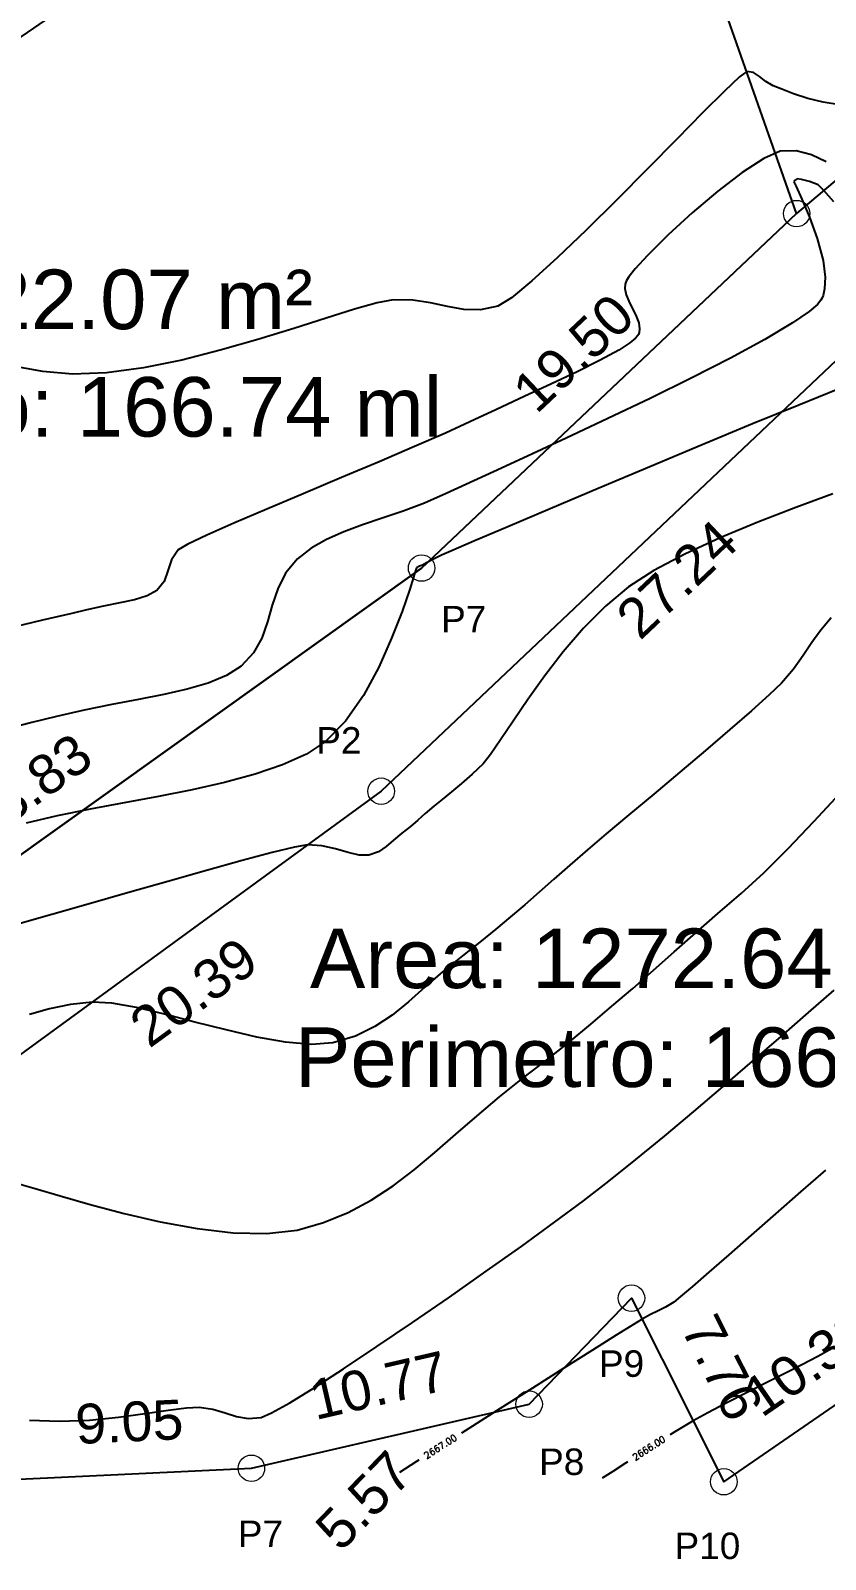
# Model space of a CAD drawing. Header units: millimetres. Extents: x 736950 to 738835, y 8500595 to 8502131.
# Drawn here: x 738268.7 to 738298.8, y 8501841.8 to 8501899.6 of the extents above; entities that cross this region are included whole.
import ezdxf
from ezdxf.enums import TextEntityAlignment as Align

# ---------------------------------------------------------------- set-up
doc = ezdxf.new("R2010")
doc.units = ezdxf.units.MM
for name, color, linetype in [('C-TOPO', 7, 'Continuous'), ('C-TOPO-MINR', 8, 'Continuous'), ('C-TOPO-TEXT', 7, 'Continuous')]:
    doc.layers.add(name, color=color, linetype=linetype)
for name, color, linetype, lineweight in [('CAMINO ACTUAL', 1, 'Continuous', 13), ('COTAS', 40, 'Continuous', 5), ('CUADROS', 9, 'Continuous', 20)]:
    doc.layers.add(name, color=color, linetype=linetype, lineweight=lineweight)
doc.layers.get('C-TOPO-TEXT').off()
doc.styles.add('COTAS', font='arial.ttf')
doc.styles.add('CUADROS', font='arial.ttf')
doc.styles.get("Standard").update_dxf_attribs({"font": 'simplex.shx'})
doc.dimstyles.new('GenDist', dxfattribs={"dimtxt": 1.5, "dimasz": 2, "dimexe": 0.18, "dimexo": 0.0625, "dimgap": 1, "dimtad": 2, "dimzin": 1, "dimdsep": 46, "dimtxsty": 'COTAS', "dimcen": 0.09, "dimse1": 1, "dimse2": 1, "dimsd1": 1, "dimsd2": 1, "dimadec": 0, "dimazin": 0, "dimtfac": 1, "dimtofl": 0, "dimtmove": 0, "dimatfit": 3, "dimfxl": 1, "dimtolj": 1, "dimtzin": 0, "dimarcsym": 0})

# ---------------------------------------------------------------- blocks, each defined once
blk = doc.blocks.new('*D88')
at = {"layer": 'Defpoints', "color": 0, "transparency": 16777216}
for p in [(738301.755, 8501889.572), (738281.978, 8501870.841), (738282.052, 8501870.763)]:
    blk.add_point(p, dxfattribs=at)
at = {"layer": 'COTAS', "color": 0, "transparency": 16777216, "insert": (738293.146, 8501878.856), "char_height": 1.5, "attachment_point": 5, "rotation": 43.44493, "style": 'COTAS'}
blk.add_mtext('\\A1;27.24', dxfattribs=at)
blk = doc.blocks.new('*D89')
at = {"layer": 'Defpoints', "color": 0, "transparency": 16777216}
for p in [(738281.978, 8501870.841), (738265.505, 8501858.824), (738265.622, 8501858.662)]:
    blk.add_point(p, dxfattribs=at)
at = {"layer": 'COTAS', "color": 0, "transparency": 16777216, "insert": (738274.9, 8501863.244), "char_height": 1.5, "attachment_point": 5, "rotation": 36.10964, "style": 'COTAS'}
blk.add_mtext('\\A1;20.39', dxfattribs=at)
blk = doc.blocks.new('*D93')
at = {"layer": 'Defpoints', "color": 0, "transparency": 16777216}
for p in [(738277.067, 8501845.456), (738268.035, 8501844.835), (738277.076, 8501845.258)]:
    blk.add_point(p, dxfattribs=at)
at = {"layer": 'COTAS', "color": 0, "transparency": 16777216, "insert": (738272.464, 8501847.008), "char_height": 1.5, "attachment_point": 5, "rotation": 2.68222, "style": 'COTAS'}
blk.add_mtext('\\A1;9.05', dxfattribs=at)
blk = doc.blocks.new('*D94')
at = {"layer": 'Defpoints', "color": 0, "transparency": 16777216}
for p in [(738287.521, 8501847.874), (738287.566, 8501847.68), (738277.076, 8501845.258)]:
    blk.add_point(p, dxfattribs=at)
at = {"layer": 'COTAS', "color": 0, "transparency": 16777216, "insert": (738281.879, 8501848.384), "char_height": 1.5, "attachment_point": 5, "rotation": 13.00233, "style": 'COTAS'}
blk.add_mtext('\\A1;10.77', dxfattribs=at)
blk = doc.blocks.new('*D95')
at = {"layer": 'Defpoints', "color": 0, "transparency": 16777216}
for p in [(738291.294, 8501851.818), (738291.432, 8501851.685), (738287.566, 8501847.68)]:
    blk.add_point(p, dxfattribs=at)
at = {"layer": 'COTAS', "color": 0, "transparency": 16777216, "insert": (738281.333, 8501844.04), "char_height": 1.5, "attachment_point": 5, "rotation": 46.00241, "style": 'COTAS'}
blk.add_mtext('\\A1;5.57', dxfattribs=at)
blk = doc.blocks.new('*D96')
at = {"layer": 'Defpoints', "color": 0, "transparency": 16777216}
for p in [(738291.432, 8501851.685), (738294.921, 8501844.75), (738295.024, 8501844.802)]:
    blk.add_point(p, dxfattribs=at)
at = {"layer": 'COTAS', "color": 0, "transparency": 16777216, "insert": (738294.858, 8501849.063), "char_height": 1.5, "attachment_point": 5, "rotation": 296.70454, "style": 'COTAS'}
blk.add_mtext('\\A1;7.76', dxfattribs=at)
blk = doc.blocks.new('*D97')
at = {"layer": 'Defpoints', "color": 0, "transparency": 16777216}
for p in [(738303.342, 8501850.71), (738303.417, 8501850.602), (738294.921, 8501844.75)]:
    blk.add_point(p, dxfattribs=at)
at = {"layer": 'COTAS', "color": 0, "transparency": 16777216, "insert": (738298.092, 8501849.239), "char_height": 1.5, "attachment_point": 5, "rotation": 34.56026, "style": 'COTAS'}
blk.add_mtext('\\A1;10.32', dxfattribs=at)
blk = doc.blocks.new('*D100')
at = {"layer": 'Defpoints', "color": 0, "transparency": 16777216}
for p in [(738289.934, 8501914.183), (738290.092, 8501914.239), (738297.672, 8501892.666)]:
    blk.add_point(p, dxfattribs=at)
at = {"layer": 'COTAS', "color": 0, "transparency": 16777216, "insert": (738292.058, 8501902.811), "char_height": 1.5, "attachment_point": 5, "rotation": 289.35951, "style": 'COTAS'}
blk.add_mtext('\\A1;22.87', dxfattribs=at)
blk = doc.blocks.new('*D101')
at = {"layer": 'Defpoints', "color": 0, "transparency": 16777216}
for p in [(738290.092, 8501914.239), (738267.925, 8501899.04), (738267.994, 8501898.94)]:
    blk.add_point(p, dxfattribs=at)
at = {"layer": 'COTAS', "color": 0, "transparency": 16777216, "insert": (738280.076, 8501905.082), "char_height": 1.5, "attachment_point": 5, "rotation": 34.43575, "style": 'COTAS'}
blk.add_mtext('\\A1;26.88', dxfattribs=at)
blk = doc.blocks.new('*D105')
at = {"layer": 'Defpoints', "color": 0, "transparency": 16777216}
for p in [(738283.427, 8501879.382), (738283.506, 8501879.272), (738255.984, 8501859.592)]:
    blk.add_point(p, dxfattribs=at)
at = {"layer": 'COTAS', "color": 0, "transparency": 16777216, "insert": (738268.639, 8501870.979), "char_height": 1.5, "attachment_point": 5, "rotation": 35.56659, "style": 'COTAS'}
blk.add_mtext('\\A1;33.83', dxfattribs=at)
blk = doc.blocks.new('*D106')
at = {"layer": 'Defpoints', "color": 0, "transparency": 16777216}
for p in [(738297.535, 8501892.811), (738297.672, 8501892.666), (738283.506, 8501879.272)]:
    blk.add_point(p, dxfattribs=at)
at = {"layer": 'COTAS', "color": 0, "transparency": 16777216, "insert": (738289.239, 8501887.397), "char_height": 1.5, "attachment_point": 5, "rotation": 43.39701, "style": 'COTAS'}
blk.add_mtext('\\A1;19.50', dxfattribs=at)
blk = doc.blocks.new('*U137')
at = {"layer": 'C-TOPO-MINR', "color": 4, "linetype": 'Continuous', "lineweight": -3, "insert": (738292.091, 8501846.021, 2666), "char_height": 0.25, "width": 1.49095, "attachment_point": 5, "rotation": 32.59639, "bg_fill": 3, "box_fill_scale": 1.8, "bg_fill_color": 256, "bg_fill_true_color": 13158600, "bg_fill_transparency": 0}
blk.add_mtext('2666.00', dxfattribs=at)
blk = doc.blocks.new('*U138')
at = {"layer": 'C-TOPO-MINR', "color": 4, "linetype": 'Continuous', "lineweight": -3, "insert": (738284.214, 8501846.081, 2667), "char_height": 0.25, "width": 1.49095, "attachment_point": 5, "rotation": 32.37552, "bg_fill": 3, "box_fill_scale": 1.8, "bg_fill_color": 256, "bg_fill_true_color": 13158600, "bg_fill_transparency": 0}
blk.add_mtext('2667.00', dxfattribs=at)

msp = doc.modelspace()

# ---------------------------------------------------------------- linework, layer by layer
at = {"flags": 128}
for points, elevation in [([(738297.672, 8501892.666), (738290.092, 8501914.239), (738267.925, 8501899.04), (738255.102, 8501891.014), (738239.258, 8501887.149), (738255.984, 8501859.592), (738283.506, 8501879.272)], 2677.154), ([(738301.755, 8501889.572), (738281.978, 8501870.841), (738265.505, 8501858.824), (738254.244, 8501852.457), (738257.606, 8501847.617), (738268.035, 8501844.835), (738277.076, 8501845.258), (738287.566, 8501847.68), (738291.432, 8501851.685), (738294.921, 8501844.75), (738303.417, 8501850.602), (738312.72, 8501856)], 2668.81)]:
    msp.add_lwpolyline(points, close=True, dxfattribs=dict(at, elevation=elevation))
msp.add_lwpolyline([(738398.923, 8501896.31), (738396.59, 8501893.155), (738390.355, 8501891.158), (738383.805, 8501890.208), (738375.747, 8501890.267), (738367.277, 8501890.502), (738338.474, 8501891.964), (738321.797, 8501893.657), (738310.962, 8501894.88), (738305.497, 8501895.539), (738302.199, 8501895.351), (738300.008, 8501894.645), (738297.672, 8501892.666), (738283.506, 8501879.272), (738255.984, 8501859.592), (738253.214, 8501858.294), (738250.012, 8501857.843), (738246.66, 8501858.219), (738242.179, 8501859.61), (738238.627, 8501861.69)], dxfattribs=at)
at = {"layer": 'C-TOPO', "color": 3, "linetype": 'Continuous', "lineweight": -3}
for p, q in [((738295.784, 8501898.039, 2675), (738295.514, 8501897.833, 2675)), ((738296.036, 8501897.998, 2675), (738295.784, 8501898.039, 2675)), ((738296.265, 8501897.848, 2675), (738296.036, 8501897.998, 2675)), ((738294.942, 8501897.289, 2675), (738294.131, 8501896.48, 2675)), ((738295.514, 8501897.833, 2675), (738294.942, 8501897.289, 2675)), ((738296.503, 8501897.657, 2675), (738296.265, 8501897.848, 2675)), ((738296.785, 8501897.493, 2675), (738296.503, 8501897.657, 2675)), ((738297.109, 8501897.361, 2675), (738296.785, 8501897.493, 2675)), ((738297.555, 8501897.191, 2675), (738297.109, 8501897.361, 2675)), ((738298.089, 8501897.017, 2675), (738297.555, 8501897.191, 2675)), ((738298.679, 8501896.87, 2675), (738298.089, 8501897.017, 2675)), ((738299.289, 8501896.781, 2675), (738298.679, 8501896.87, 2675)), ((738294.131, 8501896.48, 2675), (738293.141, 8501895.478, 2675)), ((738293.141, 8501895.478, 2675), (738292.035, 8501894.357, 2675)), ((738292.035, 8501894.357, 2675), (738290.874, 8501893.187, 2675)), ((738290.874, 8501893.187, 2675), (738289.718, 8501892.043, 2675)), ((738289.718, 8501892.043, 2675), (738288.63, 8501890.997, 2675)), ((738288.63, 8501890.997, 2675), (738287.67, 8501890.121, 2675)), ((738287.67, 8501890.121, 2675), (738286.901, 8501889.488, 2675)), ((738281.826, 8501889.29, 2675), (738280.967, 8501889.051, 2675)), ((738282.433, 8501889.404, 2675), (738281.826, 8501889.29, 2675)), ((738283.172, 8501889.398, 2675), (738282.433, 8501889.404, 2675)), ((738283.847, 8501889.292, 2675), (738283.172, 8501889.398, 2675)), ((738284.481, 8501889.151, 2675), (738283.847, 8501889.292, 2675)), ((738286.901, 8501889.488, 2675), (738286.382, 8501889.171, 2675)), ((738279.902, 8501888.718, 2675), (738278.673, 8501888.327, 2675)), ((738280.967, 8501889.051, 2675), (738279.902, 8501888.718, 2675)), ((738285.099, 8501889.04, 2675), (738284.481, 8501889.151, 2675)), ((738285.724, 8501889.025, 2675), (738285.099, 8501889.04, 2675)), ((738286.382, 8501889.171, 2675), (738285.724, 8501889.025, 2675)), ((738278.673, 8501888.327, 2675), (738277.325, 8501887.909, 2675)), ((738275.9, 8501887.499, 2675), (738274.444, 8501887.13, 2675)), ((738277.325, 8501887.909, 2675), (738275.9, 8501887.499, 2675)), ((738269.203, 8501886.704, 2675), (738267.933, 8501886.928, 2675)), ((738274.444, 8501887.13, 2675), (738272.999, 8501886.836, 2675)), ((738270.317, 8501886.603, 2675), (738269.203, 8501886.704, 2675)), ((738271.608, 8501886.649, 2675), (738270.317, 8501886.603, 2675)), ((738272.999, 8501886.836, 2675), (738271.608, 8501886.649, 2675)), ((738298.977, 8501877.391, 2670), (738298.581, 8501876.931, 2670)), ((738298.581, 8501876.931, 2670), (738298.247, 8501876.455, 2670)), ((738297.923, 8501875.962, 2670), (738297.558, 8501875.452, 2670)), ((738298.247, 8501876.455, 2670), (738297.923, 8501875.962, 2670)), ((738297.558, 8501875.452, 2670), (738297.098, 8501874.925, 2670)), ((738297.098, 8501874.925, 2670), (738296.633, 8501874.479, 2670)), ((738296.633, 8501874.479, 2670), (738295.968, 8501873.882, 2670)), ((738295.968, 8501873.882, 2670), (738295.151, 8501873.171, 2670)), ((738295.151, 8501873.171, 2670), (738294.23, 8501872.384, 2670)), ((738294.23, 8501872.384, 2670), (738293.255, 8501871.558, 2670)), ((738293.255, 8501871.558, 2670), (738292.273, 8501870.732, 2670)), ((738292.273, 8501870.732, 2670), (738291.333, 8501869.942, 2670)), ((738291.333, 8501869.942, 2670), (738290.482, 8501869.226, 2670)), ((738290.482, 8501869.226, 2670), (738289.77, 8501868.623, 2670)), ((738289.77, 8501868.623, 2670), (738289.103, 8501868.048, 2670)), ((738289.103, 8501868.048, 2670), (738288.502, 8501867.52, 2670)), ((738288.502, 8501867.52, 2670), (738287.943, 8501867.026, 2670)), ((738287.943, 8501867.026, 2670), (738287.405, 8501866.553, 2670)), ((738286.868, 8501866.089, 2670), (738286.31, 8501865.622, 2670)), ((738287.405, 8501866.553, 2670), (738286.868, 8501866.089, 2670)), ((738286.31, 8501865.622, 2670), (738285.71, 8501865.138, 2670)), ((738285.71, 8501865.138, 2670), (738285.046, 8501864.625, 2670)), ((738285.046, 8501864.625, 2670), (738284.297, 8501864.021, 2670)), ((738284.297, 8501864.021, 2670), (738283.63, 8501863.434, 2670)), ((738283.63, 8501863.434, 2670), (738283.007, 8501862.882, 2670)), ((738269.446, 8501862.619, 2670), (738268.691, 8501862.403, 2670)), ((738270.238, 8501862.784, 2670), (738269.446, 8501862.619, 2670)), ((738271.055, 8501862.873, 2670), (738270.238, 8501862.784, 2670)), ((738271.805, 8501862.83, 2670), (738271.055, 8501862.873, 2670)), ((738272.735, 8501862.665, 2670), (738271.805, 8501862.83, 2670)), ((738273.797, 8501862.415, 2670), (738272.735, 8501862.665, 2670)), ((738283.007, 8501862.882, 2670), (738282.388, 8501862.379, 2670)), ((738274.941, 8501862.12, 2670), (738273.797, 8501862.415, 2670)), ((738276.117, 8501861.82, 2670), (738274.941, 8501862.12, 2670)), ((738282.388, 8501862.379, 2670), (738281.733, 8501861.944, 2670)), ((738277.276, 8501861.552, 2670), (738276.117, 8501861.82, 2670)), ((738278.369, 8501861.357, 2670), (738277.276, 8501861.552, 2670)), ((738281.003, 8501861.591, 2670), (738280.157, 8501861.338, 2670)), ((738281.733, 8501861.944, 2670), (738281.003, 8501861.591, 2670)), ((738279.346, 8501861.273, 2670), (738278.369, 8501861.357, 2670)), ((738280.157, 8501861.338, 2670), (738279.346, 8501861.273, 2670))]:
    msp.add_line(p, q, dxfattribs=at)
at = {"layer": 'C-TOPO', "color": 42, "linetype": 'Continuous', "lineweight": -3}
for p, q in [((738297.043, 8501895.018, 2674), (738296.431, 8501894.753, 2674)), ((738297.658, 8501895.041, 2674), (738297.043, 8501895.018, 2674)), ((738298.229, 8501894.883, 2674), (738297.658, 8501895.041, 2674)), ((738296.431, 8501894.753, 2674), (738295.618, 8501894.222, 2674)), ((738298.785, 8501894.622, 2674), (738298.229, 8501894.883, 2674)), ((738295.618, 8501894.222, 2674), (738294.689, 8501893.507, 2674)), ((738297.619, 8501893.933, 2673), (738297.562, 8501893.869, 2673)), ((738297.562, 8501893.869, 2673), (738297.649, 8501893.684, 2673)), ((738297.693, 8501893.98, 2673), (738297.619, 8501893.933, 2673)), ((738297.849, 8501893.959, 2673), (738297.693, 8501893.98, 2673)), ((738298.16, 8501893.882, 2673), (738297.849, 8501893.959, 2673)), ((738298.481, 8501893.751, 2673), (738298.16, 8501893.882, 2673)), ((738294.689, 8501893.507, 2674), (738293.727, 8501892.691, 2674)), ((738297.649, 8501893.684, 2673), (738297.872, 8501893.209, 2673)), ((738298.696, 8501893.544, 2673), (738298.481, 8501893.751, 2673)), ((738299.074, 8501893.115, 2673), (738298.696, 8501893.544, 2673)), ((738293.727, 8501892.691, 2674), (738292.815, 8501891.857, 2674)), ((738297.872, 8501893.209, 2673), (738298.162, 8501892.53, 2673)), ((738298.162, 8501892.53, 2673), (738298.451, 8501891.73, 2673)), ((738292.815, 8501891.857, 2674), (738292.037, 8501891.088, 2674)), ((738298.451, 8501891.73, 2673), (738298.67, 8501890.895, 2673)), ((738292.037, 8501891.088, 2674), (738291.568, 8501890.576, 2674)), ((738291.568, 8501890.576, 2674), (738291.332, 8501890.279, 2674)), ((738298.67, 8501890.895, 2673), (738298.749, 8501890.258, 2673)), ((738291.198, 8501889.998, 2674), (738291.187, 8501889.838, 2674)), ((738291.187, 8501889.838, 2674), (738291.232, 8501889.593, 2674)), ((738291.218, 8501890.078, 2674), (738291.198, 8501889.998, 2674)), ((738291.242, 8501890.133, 2674), (738291.218, 8501890.078, 2674)), ((738291.332, 8501890.279, 2674), (738291.242, 8501890.133, 2674)), ((738298.728, 8501889.827, 2673), (738298.668, 8501889.573, 2673)), ((738298.749, 8501890.258, 2673), (738298.728, 8501889.827, 2673)), ((738291.232, 8501889.593, 2674), (738291.369, 8501889.265, 2674)), ((738291.369, 8501889.265, 2674), (738291.579, 8501888.858, 2674)), ((738298.456, 8501889.235, 2673), (738298.141, 8501888.964, 2673)), ((738298.584, 8501889.389, 2673), (738298.456, 8501889.235, 2673)), ((738298.623, 8501889.457, 2673), (738298.584, 8501889.389, 2673)), ((738298.668, 8501889.573, 2673), (738298.623, 8501889.457, 2673)), ((738291.579, 8501888.858, 2674), (738291.707, 8501888.542, 2674)), ((738298.141, 8501888.964, 2673), (738297.52, 8501888.534, 2673)), ((738291.668, 8501888.054, 2674), (738291.581, 8501887.953, 2674)), ((738291.694, 8501888.099, 2674), (738291.668, 8501888.054, 2674)), ((738291.72, 8501888.17, 2674), (738291.694, 8501888.099, 2674)), ((738291.707, 8501888.542, 2674), (738291.741, 8501888.315, 2674)), ((738291.741, 8501888.315, 2674), (738291.72, 8501888.17, 2674)), ((738297.52, 8501888.534, 2673), (738296.468, 8501887.907, 2673)), ((738290.951, 8501887.511, 2674), (738290.245, 8501887.124, 2674)), ((738291.369, 8501887.78, 2674), (738290.951, 8501887.511, 2674)), ((738291.581, 8501887.953, 2674), (738291.369, 8501887.78, 2674)), ((738296.468, 8501887.907, 2673), (738295.174, 8501887.205, 2673)), ((738290.245, 8501887.124, 2674), (738289.382, 8501886.692, 2674)), ((738295.174, 8501887.205, 2673), (738293.707, 8501886.455, 2673)), ((738289.382, 8501886.692, 2674), (738288.41, 8501886.23, 2674)), ((738293.707, 8501886.455, 2673), (738292.138, 8501885.683, 2673)), ((738287.379, 8501885.751, 2674), (738286.337, 8501885.268, 2674)), ((738288.41, 8501886.23, 2674), (738287.379, 8501885.751, 2674)), ((738299.238, 8501886.032, 2672), (738297.751, 8501885.432, 2672)), ((738286.337, 8501885.268, 2674), (738285.333, 8501884.796, 2674)), ((738292.138, 8501885.683, 2673), (738290.535, 8501884.917, 2673)), ((738297.751, 8501885.432, 2672), (738296.006, 8501884.716, 2672)), ((738285.333, 8501884.796, 2674), (738284.41, 8501884.372, 2674)), ((738290.535, 8501884.917, 2673), (738288.967, 8501884.182, 2673)), ((738296.006, 8501884.716, 2672), (738294.098, 8501883.923, 2672)), ((738284.41, 8501884.372, 2674), (738283.241, 8501883.862, 2674)), ((738288.967, 8501884.182, 2673), (738287.505, 8501883.505, 2673)), ((738283.241, 8501883.862, 2674), (738281.905, 8501883.291, 2674)), ((738287.505, 8501883.505, 2673), (738286.216, 8501882.913, 2673)), ((738294.098, 8501883.923, 2672), (738292.124, 8501883.096, 2672)), ((738281.905, 8501883.291, 2674), (738280.477, 8501882.689, 2674)), ((738286.216, 8501882.913, 2673), (738285.171, 8501882.433, 2673)), ((738292.124, 8501883.096, 2672), (738290.179, 8501882.277, 2672)), ((738280.477, 8501882.689, 2674), (738279.035, 8501882.083, 2674)), ((738285.171, 8501882.433, 2673), (738284.438, 8501882.091, 2673)), ((738290.179, 8501882.277, 2672), (738288.36, 8501881.507, 2672)), ((738279.035, 8501882.083, 2674), (738277.656, 8501881.501, 2674)), ((738283.613, 8501881.729, 2673), (738282.804, 8501881.424, 2673)), ((738284.438, 8501882.091, 2673), (738283.613, 8501881.729, 2673)), ((738299.04, 8501882.073, 2671), (738297.645, 8501881.565, 2671)), ((738277.656, 8501881.501, 2674), (738276.418, 8501880.97, 2674)), ((738282.02, 8501881.155, 2673), (738281.27, 8501880.902, 2673)), ((738282.804, 8501881.424, 2673), (738282.02, 8501881.155, 2673)), ((738288.36, 8501881.507, 2672), (738286.762, 8501880.828, 2672)), ((738297.645, 8501881.565, 2671), (738296.201, 8501881.005, 2671)), ((738276.418, 8501880.97, 2674), (738275.396, 8501880.518, 2674)), ((738280.566, 8501880.643, 2673), (738279.915, 8501880.357, 2673)), ((738281.27, 8501880.902, 2673), (738280.566, 8501880.643, 2673)), ((738286.762, 8501880.828, 2672), (738285.481, 8501880.282, 2672)), ((738296.201, 8501881.005, 2671), (738294.778, 8501880.411, 2671)), ((738274.314, 8501879.962, 2674), (738274.056, 8501879.588, 2674)), ((738274.669, 8501880.173, 2674), (738274.314, 8501879.962, 2674)), ((738275.396, 8501880.518, 2674), (738274.669, 8501880.173, 2674)), ((738279.329, 8501880.025, 2673), (738278.816, 8501879.624, 2673)), ((738279.915, 8501880.357, 2673), (738279.329, 8501880.025, 2673)), ((738285.481, 8501880.282, 2672), (738284.613, 8501879.91, 2672)), ((738294.778, 8501880.411, 2671), (738293.446, 8501879.797, 2671)), ((738274.056, 8501879.588, 2674), (738273.918, 8501879.173, 2674)), ((738278.816, 8501879.624, 2673), (738278.37, 8501879.084, 2673)), ((738283.544, 8501879.385, 2672), (738283.425, 8501879.341, 2672)), ((738283.693, 8501879.465, 2672), (738283.544, 8501879.385, 2672)), ((738283.956, 8501879.606, 2672), (738283.693, 8501879.465, 2672)), ((738284.254, 8501879.754, 2672), (738283.956, 8501879.606, 2672)), ((738284.613, 8501879.91, 2672), (738284.254, 8501879.754, 2672)), ((738293.446, 8501879.797, 2671), (738292.272, 8501879.177, 2671)), ((738273.918, 8501879.173, 2674), (738273.776, 8501878.767, 2674)), ((738278.37, 8501879.084, 2673), (738278.072, 8501878.489, 2673)), ((738283.242, 8501879.06, 2672), (738283.056, 8501878.479, 2672)), ((738283.317, 8501879.286, 2672), (738283.242, 8501879.06, 2672)), ((738283.425, 8501879.341, 2672), (738283.317, 8501879.286, 2672)), ((738292.272, 8501879.177, 2671), (738291.326, 8501878.568, 2671)), ((738273.144, 8501878.218, 2674), (738272.666, 8501878.071, 2674)), ((738273.508, 8501878.421, 2674), (738273.144, 8501878.218, 2674)), ((738273.776, 8501878.767, 2674), (738273.508, 8501878.421, 2674)), ((738278.072, 8501878.489, 2673), (738277.863, 8501877.864, 2673)), ((738283.056, 8501878.479, 2672), (738282.766, 8501877.635, 2672)), ((738291.326, 8501878.568, 2671), (738290.45, 8501877.836, 2671)), ((738270.854, 8501877.698, 2674), (738270.287, 8501877.561, 2674)), ((738271.492, 8501877.838, 2674), (738270.854, 8501877.698, 2674)), ((738272.106, 8501877.953, 2674), (738271.492, 8501877.838, 2674)), ((738272.666, 8501878.071, 2674), (738272.106, 8501877.953, 2674)), ((738277.863, 8501877.864, 2673), (738277.681, 8501877.235, 2673)), ((738282.766, 8501877.635, 2672), (738282.374, 8501876.622, 2672)), ((738290.45, 8501877.836, 2671), (738289.625, 8501876.999, 2671)), ((738269.189, 8501877.301, 2674), (738267.671, 8501876.944, 2674)), ((738270.287, 8501877.561, 2674), (738269.189, 8501877.301, 2674)), ((738277.681, 8501877.235, 2673), (738277.466, 8501876.626, 2673)), ((738277.466, 8501876.626, 2673), (738277.157, 8501876.063, 2673)), ((738282.374, 8501876.622, 2672), (738281.885, 8501875.531, 2672)), ((738289.625, 8501876.999, 2671), (738288.856, 8501876.102, 2671)), ((738277.157, 8501876.063, 2673), (738276.695, 8501875.569, 2673)), ((738288.856, 8501876.102, 2671), (738288.151, 8501875.188, 2671)), ((738276.695, 8501875.569, 2673), (738276.135, 8501875.215, 2673)), ((738281.885, 8501875.531, 2672), (738281.304, 8501874.455, 2672)), ((738275.447, 8501874.928, 2673), (738274.651, 8501874.692, 2673)), ((738276.135, 8501875.215, 2673), (738275.447, 8501874.928, 2673)), ((738288.151, 8501875.188, 2671), (738287.517, 8501874.301, 2671)), ((738272.809, 8501874.302, 2673), (738271.802, 8501874.114, 2673)), ((738273.765, 8501874.489, 2673), (738272.809, 8501874.302, 2673)), ((738274.651, 8501874.692, 2673), (738273.765, 8501874.489, 2673)), ((738281.304, 8501874.455, 2672), (738280.634, 8501873.486, 2672)), ((738287.517, 8501874.301, 2671), (738286.962, 8501873.483, 2671)), ((738269.712, 8501873.667, 2673), (738268.778, 8501873.433, 2673)), ((738270.763, 8501873.908, 2673), (738269.712, 8501873.667, 2673)), ((738271.802, 8501874.114, 2673), (738270.763, 8501873.908, 2673)), ((738268.778, 8501873.433, 2673), (738267.557, 8501873.128, 2673)), ((738280.634, 8501873.486, 2672), (738279.881, 8501872.717, 2672)), ((738286.962, 8501873.483, 2671), (738286.491, 8501872.778, 2671)), ((738279.881, 8501872.717, 2672), (738279.152, 8501872.243, 2672)), ((738286.491, 8501872.778, 2671), (738286.112, 8501872.23, 2671)), ((738279.152, 8501872.243, 2672), (738278.253, 8501871.834, 2672)), ((738285.831, 8501871.881, 2671), (738285.42, 8501871.484, 2671)), ((738286.112, 8501872.23, 2671), (738285.831, 8501871.881, 2671)), ((738277.214, 8501871.48, 2672), (738276.066, 8501871.17, 2672)), ((738278.253, 8501871.834, 2672), (738277.214, 8501871.48, 2672)), ((738285.42, 8501871.484, 2671), (738285.016, 8501871.131, 2671)), ((738274.839, 8501870.893, 2672), (738273.563, 8501870.639, 2672)), ((738276.066, 8501871.17, 2672), (738274.839, 8501870.893, 2672)), ((738284.631, 8501870.815, 2671), (738284.276, 8501870.532, 2671)), ((738285.016, 8501871.131, 2671), (738284.631, 8501870.815, 2671)), ((738298.316, 8501869.692, 2669), (738299.318, 8501870.761, 2669)), ((738270.984, 8501870.156, 2672), (738269.741, 8501869.906, 2672)), ((738272.268, 8501870.397, 2672), (738270.984, 8501870.156, 2672)), ((738273.563, 8501870.639, 2672), (738272.268, 8501870.397, 2672)), ((738283.964, 8501870.275, 2671), (738283.64, 8501869.994, 2671)), ((738284.276, 8501870.532, 2671), (738283.964, 8501870.275, 2671)), ((738269.741, 8501869.906, 2672), (738268.569, 8501869.635, 2672)), ((738283.361, 8501869.748, 2671), (738283.082, 8501869.511, 2671)), ((738283.64, 8501869.994, 2671), (738283.361, 8501869.748, 2671)), ((738297.349, 8501868.675, 2669), (738298.316, 8501869.692, 2669)), ((738282.44, 8501868.99, 2671), (738282.162, 8501868.746, 2671)), ((738282.76, 8501869.257, 2671), (738282.44, 8501868.99, 2671)), ((738283.082, 8501869.511, 2671), (738282.76, 8501869.257, 2671)), ((738277.861, 8501868.52, 2671), (738276.726, 8501868.218, 2671)), ((738278.71, 8501868.726, 2671), (738277.861, 8501868.52, 2671)), ((738279.194, 8501868.81, 2671), (738278.71, 8501868.726, 2671)), ((738279.736, 8501868.776, 2671), (738279.194, 8501868.81, 2671)), ((738280.25, 8501868.658, 2671), (738279.736, 8501868.776, 2671)), ((738280.726, 8501868.519, 2671), (738280.25, 8501868.658, 2671)), ((738281.152, 8501868.419, 2671), (738280.726, 8501868.519, 2671)), ((738281.514, 8501868.419, 2671), (738281.152, 8501868.419, 2671)), ((738281.871, 8501868.549, 2671), (738281.514, 8501868.419, 2671)), ((738282.162, 8501868.746, 2671), (738281.871, 8501868.549, 2671)), ((738296.431, 8501867.753, 2669), (738297.349, 8501868.675, 2669)), ((738275.384, 8501867.846, 2671), (738273.915, 8501867.429, 2671)), ((738276.726, 8501868.218, 2671), (738275.384, 8501867.846, 2671)), ((738273.915, 8501867.429, 2671), (738272.397, 8501866.995, 2671)), ((738295.576, 8501866.97, 2669), (738296.431, 8501867.753, 2669)), ((738272.397, 8501866.995, 2671), (738270.91, 8501866.569, 2671)), ((738294.698, 8501866.215, 2669), (738295.576, 8501866.97, 2669)), ((738269.533, 8501866.178, 2671), (738268.346, 8501865.848, 2671)), ((738270.91, 8501866.569, 2671), (738269.533, 8501866.178, 2671)), ((738293.86, 8501865.484, 2669), (738294.698, 8501866.215, 2669)), ((738293.051, 8501864.772, 2669), (738293.86, 8501865.484, 2669)), ((738292.26, 8501864.076, 2669), (738293.051, 8501864.772, 2669)), ((738291.478, 8501863.391, 2669), (738292.26, 8501864.076, 2669)), ((738290.693, 8501862.713, 2669), (738291.478, 8501863.391, 2669)), ((738298.122, 8501862.479, 2668), (738299.087, 8501863.323, 2668)), ((738289.897, 8501862.038, 2669), (738290.693, 8501862.713, 2669)), ((738289.078, 8501861.363, 2669), (738289.897, 8501862.038, 2669)), ((738297.09, 8501861.578, 2668), (738298.122, 8501862.479, 2668)), ((738296.009, 8501860.641, 2668), (738297.09, 8501861.578, 2668)), ((738288.226, 8501860.683, 2669), (738289.078, 8501861.363, 2669)), ((738287.332, 8501859.994, 2669), (738288.226, 8501860.683, 2669)), ((738294.901, 8501859.687, 2668), (738296.009, 8501860.641, 2668)), ((738286.442, 8501859.291, 2669), (738287.332, 8501859.994, 2669)), ((738285.603, 8501858.58, 2669), (738286.442, 8501859.291, 2669)), ((738293.783, 8501858.736, 2668), (738294.901, 8501859.687, 2668)), ((738284.797, 8501857.876, 2669), (738285.603, 8501858.58, 2669)), ((738292.676, 8501857.809, 2668), (738293.783, 8501858.736, 2668)), ((738284.011, 8501857.191, 2669), (738284.797, 8501857.876, 2669)), ((738291.6, 8501856.924, 2668), (738292.676, 8501857.809, 2668)), ((738283.227, 8501856.54, 2669), (738284.011, 8501857.191, 2669)), ((738290.574, 8501856.102, 2668), (738291.6, 8501856.924, 2668)), ((738282.43, 8501855.935, 2669), (738283.227, 8501856.54, 2669)), ((738298.767, 8501856.525, 2667), (738297.818, 8501855.699, 2667)), ((738268.208, 8501856.026, 2669), (738268.903, 8501855.827, 2669)), ((738268.903, 8501855.827, 2669), (738269.849, 8501855.547, 2669)), ((738281.605, 8501855.391, 2669), (738282.43, 8501855.935, 2669)), ((738289.617, 8501855.362, 2668), (738290.574, 8501856.102, 2668)), ((738297.818, 8501855.699, 2667), (738296.87, 8501854.869, 2667)), ((738269.849, 8501855.547, 2669), (738270.99, 8501855.221, 2669)), ((738270.99, 8501855.221, 2669), (738272.27, 8501854.884, 2669)), ((738280.735, 8501854.921, 2669), (738281.605, 8501855.391, 2669)), ((738288.528, 8501854.552, 2668), (738289.617, 8501855.362, 2668)), ((738272.27, 8501854.884, 2669), (738273.633, 8501854.571, 2669)), ((738273.633, 8501854.571, 2669), (738275.024, 8501854.317, 2669)), ((738278.8, 8501854.258, 2669), (738279.805, 8501854.539, 2669)), ((738279.805, 8501854.539, 2669), (738280.735, 8501854.921, 2669)), ((738287.289, 8501853.654, 2668), (738288.528, 8501854.552, 2668)), ((738296.87, 8501854.869, 2667), (738295.956, 8501854.066, 2667)), ((738275.024, 8501854.317, 2669), (738276.386, 8501854.157, 2669)), ((738276.386, 8501854.157, 2669), (738277.664, 8501854.125, 2669)), ((738277.664, 8501854.125, 2669), (738278.8, 8501854.258, 2669)), ((738295.956, 8501854.066, 2667), (738295.108, 8501853.321, 2667)), ((738285.95, 8501852.701, 2668), (738287.289, 8501853.654, 2668)), ((738295.108, 8501853.321, 2667), (738294.359, 8501852.665, 2667)), ((738284.559, 8501851.727, 2668), (738285.95, 8501852.701, 2668)), ((738294.359, 8501852.665, 2667), (738293.741, 8501852.129, 2667)), ((738283.164, 8501850.766, 2668), (738284.559, 8501851.727, 2668)), ((738293.287, 8501851.744, 2667), (738293.029, 8501851.54, 2667)), ((738293.741, 8501852.129, 2667), (738293.287, 8501851.744, 2667)), ((738292.153, 8501851.067, 2667), (738291.831, 8501850.893, 2667)), ((738292.439, 8501851.205, 2667), (738292.153, 8501851.067, 2667)), ((738292.72, 8501851.348, 2667), (738292.439, 8501851.205, 2667)), ((738293.029, 8501851.54, 2667), (738292.72, 8501851.348, 2667)), ((738281.814, 8501849.853, 2668), (738283.164, 8501850.766, 2668)), ((738291.505, 8501850.693, 2667), (738290.857, 8501850.287, 2667)), ((738291.831, 8501850.893, 2667), (738291.505, 8501850.693, 2667)), ((738290.857, 8501850.287, 2667), (738289.959, 8501849.72, 2667)), ((738299.33, 8501849.954, 2666), (738298.472, 8501849.486, 2666)), ((738280.559, 8501849.02, 2668), (738281.814, 8501849.853, 2668)), ((738289.959, 8501849.72, 2667), (738288.882, 8501849.039, 2667)), ((738298.472, 8501849.486, 2666), (738297.574, 8501849.017, 2666)), ((738279.445, 8501848.303, 2668), (738280.559, 8501849.02, 2668)), ((738288.882, 8501849.039, 2667), (738287.698, 8501848.289, 2667)), ((738297.574, 8501849.017, 2666), (738296.673, 8501848.558, 2666)), ((738278.522, 8501847.734, 2668), (738279.445, 8501848.303, 2668)), ((738287.698, 8501848.289, 2667), (738286.477, 8501847.516, 2667)), ((738296.673, 8501848.558, 2666), (738295.805, 8501848.121, 2666)), ((738277.839, 8501847.347, 2668), (738278.522, 8501847.734, 2668)), ((738295.006, 8501847.716, 2666), (738294.313, 8501847.356, 2666)), ((738295.805, 8501848.121, 2666), (738295.006, 8501847.716, 2666)), ((738268.692, 8501847.08, 2668), (738269.828, 8501847.035, 2668)), ((738269.828, 8501847.035, 2668), (738270.964, 8501847.082, 2668)), ((738270.964, 8501847.082, 2668), (738272.055, 8501847.189, 2668)), ((738272.055, 8501847.189, 2668), (738273.058, 8501847.325, 2668)), ((738273.058, 8501847.325, 2668), (738273.929, 8501847.455, 2668)), ((738273.929, 8501847.455, 2668), (738274.625, 8501847.548, 2668)), ((738274.625, 8501847.548, 2668), (738275.103, 8501847.572, 2668)), ((738275.103, 8501847.572, 2668), (738275.625, 8501847.49, 2668)), ((738275.625, 8501847.49, 2668), (738276.085, 8501847.354, 2668)), ((738276.085, 8501847.354, 2668), (738276.519, 8501847.219, 2668)), ((738276.519, 8501847.219, 2668), (738276.96, 8501847.141, 2668)), ((738276.96, 8501847.141, 2668), (738277.444, 8501847.177, 2668)), ((738277.444, 8501847.177, 2668), (738277.839, 8501847.347, 2668)), ((738286.477, 8501847.516, 2667), (738285.292, 8501846.764, 2667)), ((738293.763, 8501847.051, 2666), (738293.07, 8501846.636, 2666)), ((738294.313, 8501847.356, 2666), (738293.763, 8501847.051, 2666)), ((738285.292, 8501846.764, 2667), (738284.214, 8501846.081, 2667)), ((738293.07, 8501846.636, 2666), (738292.403, 8501846.221, 2666)), ((738284.214, 8501846.081, 2667), (738283.314, 8501845.51, 2667)), ((738292.403, 8501846.221, 2666), (738291.778, 8501845.821, 2666)), ((738283.314, 8501845.51, 2667), (738282.664, 8501845.099, 2667)), ((738291.213, 8501845.454, 2666), (738290.725, 8501845.135, 2666)), ((738291.778, 8501845.821, 2666), (738291.213, 8501845.454, 2666)), ((738290.725, 8501845.135, 2666), (738290.329, 8501844.881, 2666))]:
    msp.add_line(p, q, dxfattribs=at)
at = {"layer": 'COTAS'}
for centre in [(738297.672, 8501892.666), (738283.506, 8501879.272), (738281.978, 8501870.841), (738291.432, 8501851.685), (738287.566, 8501847.68), (738277.076, 8501845.258), (738294.921, 8501844.75)]:
    msp.add_circle(centre, 0.5, dxfattribs=at)

# ---------------------------------------------------------------- texts
at = {"layer": 'CAMINO ACTUAL', "style": 'CUADROS'}
for s, p in [('Area: 1422.07 m²', (738255.114, 8501888.299)), ('Perimetro: 166.74 ml', (738255.114, 8501884.239)), ('Area: 1272.64 m²', (738279.286, 8501863.401)), ('Perimetro: 166.79 ml', (738278.719, 8501859.666))]:
    msp.add_text(s, height=2.25, dxfattribs=at).set_placement(p)
at = {"layer": 'CUADROS', "style": 'CUADROS'}
for s, p in [('P7', (738285.096, 8501877.342)), ('P2', (738280.379, 8501872.762)), ('P9', (738291.057, 8501849.213)), ('P8', (738288.797, 8501845.504)), ('P7', (738277.417, 8501842.782)), ('P10', (738294.301, 8501842.328))]:
    msp.add_text(s, height=1, dxfattribs=at).set_placement(p, align=Align.MIDDLE_CENTER)

# ---------------------------------------------------------------- dimensions: what is measured, and where the dimension line sits
at = {"layer": 'COTAS'}
for p1, p2, distance, picture, middle in [((738290.092, 8501914.239), (738267.925, 8501899.04), 0.122, '*D101', (738280.076, 8501905.082)), ((738297.672, 8501892.666), (738290.092, 8501914.239), 0.168, '*D100', (738292.058, 8501902.811)), ((738283.506, 8501879.272), (738297.672, 8501892.666), 0.2, '*D106', (738289.239, 8501887.397)), ((738301.755, 8501889.572), (738281.978, 8501870.841), 0.107, '*D88', (738293.146, 8501878.856)), ((738255.984, 8501859.592), (738283.506, 8501879.272), 0.136, '*D105', (738268.639, 8501870.979)), ((738281.978, 8501870.841), (738265.505, 8501858.824), 0.2, '*D89', (738274.9, 8501863.244)), ((738287.566, 8501847.68), (738291.432, 8501851.685), 0.192, '*D95', (738281.333, 8501844.04)), ((738291.432, 8501851.685), (738294.921, 8501844.75), 0.116, '*D96', (738294.858, 8501849.063)), ((738294.921, 8501844.75), (738303.417, 8501850.602), 0.131, '*D97', (738298.092, 8501849.239)), ((738277.076, 8501845.258), (738287.566, 8501847.68), 0.199, '*D94', (738281.879, 8501848.384)), ((738268.035, 8501844.835), (738277.076, 8501845.258), 0.198, '*D93', (738272.464, 8501847.008))]:
    dim = msp.add_aligned_dim(p1=p1, p2=p2, distance=distance, dimstyle='GenDist', dxfattribs=at)
    dim.commit()
    dim.dimension.update_dxf_attribs({"geometry": picture, "text_midpoint": middle})

# ---------------------------------------------------------------- next in the draw order: block references
at = {"layer": 'C-TOPO-TEXT', "color": 7, "linetype": 'Continuous', "lineweight": -3}
for name in ['*U138', '*U137']:
    msp.add_blockref(name, (0, 0), dxfattribs=at)

doc.saveas('drawing.dxf')
